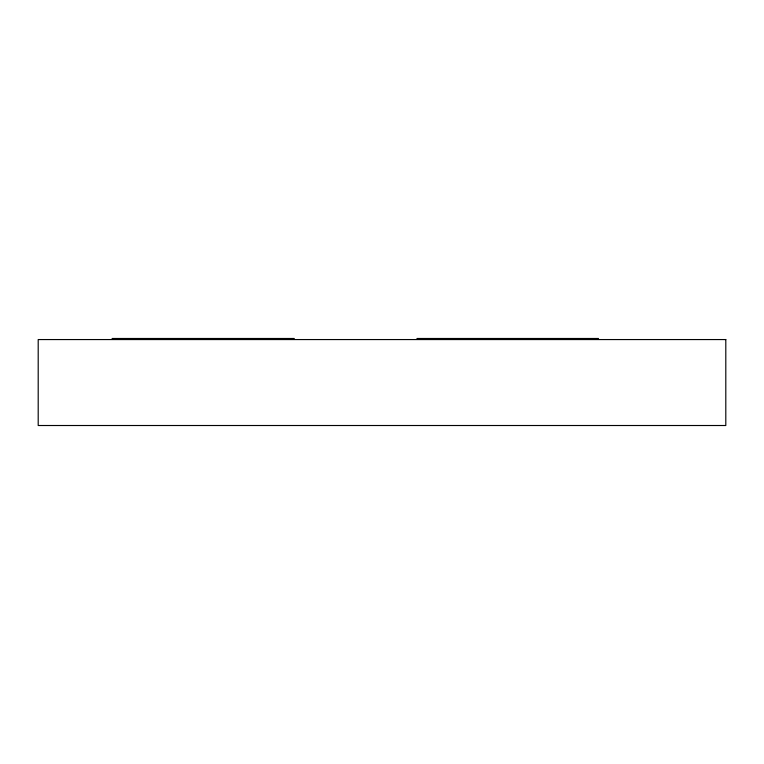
<?xml version="1.0" encoding="UTF-8"?>
<svg xmlns="http://www.w3.org/2000/svg" width="764" height="764" viewBox="0 0 764 764"><rect width="100%" height="100%" fill="white"/><g stroke="black" fill="none" stroke-linecap="round" stroke-linejoin="round"><path stroke-width="1.15" d="M112.079 338.49L294.321 338.49M416.924 338.49L598.527 338.49M725.8 339.56L38.2 339.56L38.2 425.51L725.8 425.51L725.8 339.56"/></g></svg>
